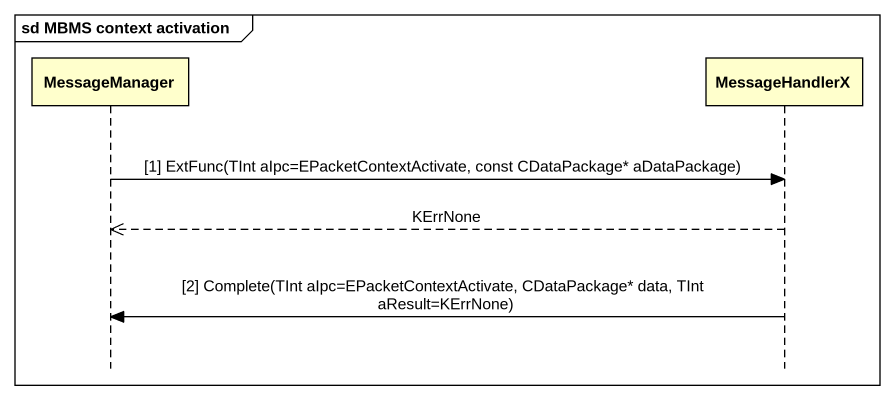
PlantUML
@startuml
mainframe sd MBMS context activation
hide footbox
participant MessageManager
participant MessageHandlerX

MessageManager -> MessageHandlerX : [1] ExtFunc(TInt aIpc=EPacketContextActivate, const CDataPackage* aDataPackage)
MessageHandlerX -->> MessageManager : KErrNone
MessageHandlerX -> MessageManager : [2] Complete(TInt aIpc=EPacketContextActivate, CDataPackage* data, TInt aResult=KErrNone)
@enduml
